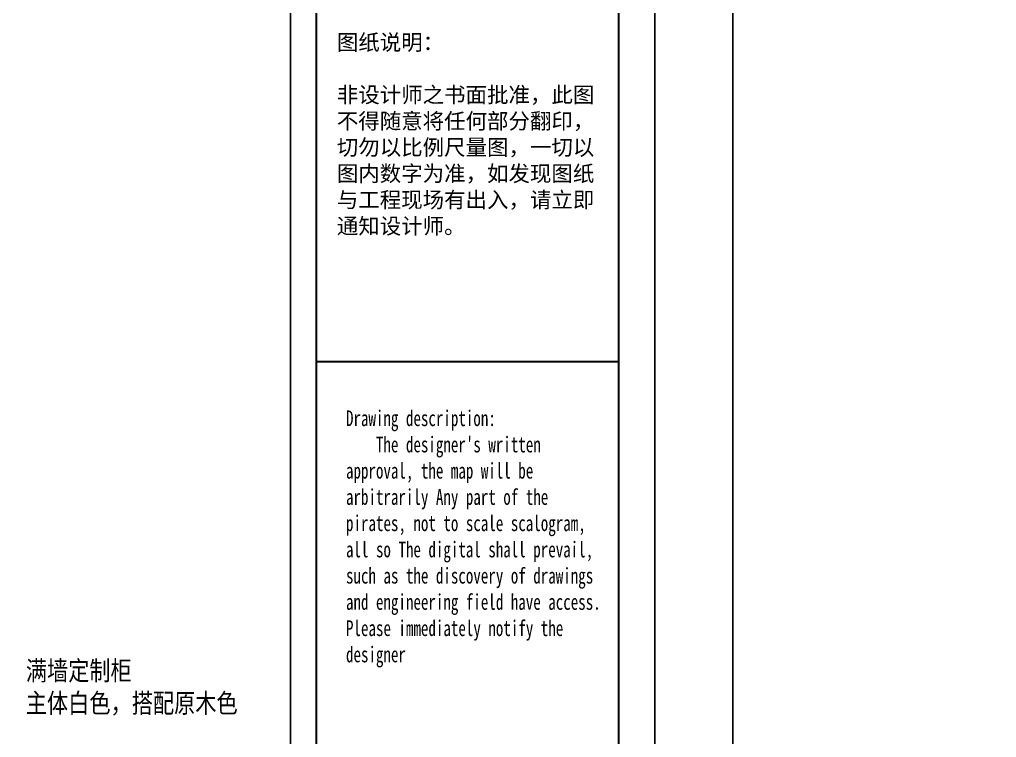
# Model space of a CAD drawing. Header units: millimetres. Extents: x -113526 to 211532, y -79714 to 28306.
# Drawn here: x 137582 to 145129, y -9999 to -4457 of the extents above; entities that cross this region are included whole.
import ezdxf

# ---------------------------------------------------------------- set-up
doc = ezdxf.new("R2010")
doc.units = ezdxf.units.MM
doc.header["$PDMODE"] = 35
doc.layers.add('10线框', color=8, linetype='Continuous')
doc.styles.add('TXT', font='txt.shx', dxfattribs={"bigfont": 'hztxt.shx'})
doc.styles.add('宋体', font='', dxfattribs={"width": 0.7})
doc.styles.add('标准', font='simhei.ttf')
doc.styles.add('黑体', font='simhei.ttf', dxfattribs={"width": 0.8})
doc.styles.get('宋体').set_extended_font_data('新宋体')
doc.dimstyles.new('A3 HBA_80', dxfattribs={"dimscale": 80, "dimtxt": 2, "dimasz": 0.03, "dimexe": 2, "dimexo": 2.5, "dimgap": 0.6, "dimtad": 1, "dimdec": 0, "dimzin": 0, "dimdsep": 46, "dimtxsty": '标准', "dimblk": 'HBA_DIMENSION_TICK', "dimcen": 0, "dimclrd": 1, "dimclre": 1, "dimclrt": 2, "dimadec": 0, "dimazin": 0, "dimtfac": 1, "dimtdec": 0, "dimtix": 1, "dimtmove": 2, "dimatfit": 3, "dimldrblk": 'DOT', "dimfxl": 1, "dimtvp": 1, "dimtolj": 1, "dimtzin": 0, "dimarcsym": 0})

# ---------------------------------------------------------------- blocks, each defined once
blk = doc.blocks.new('图框')
at = {"layer": '10线框', "color": 4}
blk.add_lwpolyline([(320670.1, -86662.1), (301520.2, -86662.1), (301520.2, -100261.8), (320670.1, -100261.8)], close=True, dxfattribs=at)
blk = doc.blocks.new('HBA_DIMENSION_TICK')
at = {"color": 0, "linetype": 'ByBlock'}
for p, q in [((-10, 0), (0, 0)), ((0, 0), (10, 0))]:
    blk.add_line(p, q, dxfattribs=at)
at = {"color": 50, "linetype": 'ByBlock'}
blk.add_solid([(-10, -7), (-7, -10), (7, 10), (10, 7)], dxfattribs=at)
blk = doc.blocks.new('*D355')
at = {"color": 157, "lineweight": -2, "transparency": 16777216}
for p, q in [((161755.1, -5039.7), (161663.8, -5039.7)), ((161743.8, -5042.1), (161743.8, -6407.3)), ((161343.8, -6409.7), (161823.8, -6409.7))]:
    blk.add_line(p, q, dxfattribs=at)
at = {"layer": 'Defpoints', "color": 0, "transparency": 16777216}
for p in [(161915.1, -5039.7), (131672.1, -6409.7), (161743.8, -6409.7)]:
    blk.add_point(p, dxfattribs=at)
at = {"color": 157, "lineweight": -2, "transparency": 16777216, "xscale": 2.4, "yscale": 2.4, "zscale": 2.4}
for p, rotation in [((161743.8, -5039.7), 90), ((161743.8, -6409.7), 270)]:
    blk.add_blockref('HBA_DIMENSION_TICK', p, dxfattribs=dict(at, rotation=rotation))
at = {"color": 2, "transparency": 16777216, "insert": (161647.3, -5724.7), "char_height": 96, "attachment_point": 5, "rotation": 90, "style": '标准'}
blk.add_mtext('\\A1;1370', dxfattribs=at)
blk = doc.blocks.new('_Dot')
at = {"color": 0, "linetype": 'ByBlock', "lineweight": -2}
blk.add_line((-0.5, 0), (-1, 0), dxfattribs=at)
at = {"color": 0, "linetype": 'ByBlock', "const_width": 0.5}
blk.add_lwpolyline([(-0.25, 0, 1), (0.25, 0, 1)], format="xyb", close=True, dxfattribs=at)

msp = doc.modelspace()

# ---------------------------------------------------------------- linework, layer by layer
at = {"layer": '10线框'}
for p, q in [((139675.1, -679.6), (139675.1, -16721.6)), ((142489.5, -16721.6), (142489.5, -679.6)), ((142489.5, -16721.6), (142489.5, -679.6)), ((139876.1, -961), (139876.1, -16440.1)), ((139876.1, -7096.4), (142208, -7096.4)), ((139876.1, -7096.4), (142208, -7096.4))]:
    msp.add_line(p, q, dxfattribs=at)
at = {"layer": '10线框', "lineweight": 0}
msp.add_line((139876.1, -961), (139876.1, -16440.1), dxfattribs=at)
at = {"layer": '10线框', "lineweight": 30}
for p, q in [((139876.1, -16440.1), (139876.1, -961)), ((142208, -961), (142208, -16440.1)), ((142208, -961), (142208, -16440.1)), ((139876.1, -7096.4), (142208, -7096.4)), ((139876.1, -7096.4), (142208, -7096.4))]:
    msp.add_line(p, q, dxfattribs=at)

# ---------------------------------------------------------------- block references
at = {"xscale": 1.238710232719313, "yscale": 1.238710232704761, "zscale": 1.238710232707264}
msp.add_blockref('图框', (-254124.8, 107071.6), dxfattribs=at)

# ---------------------------------------------------------------- texts
at = {"layer": '10线框', "lineweight": 30, "insert": (140033, -4571.9), "char_height": 121.53, "width": 2055.882, "attachment_point": 1, "style": 'TXT'}
msp.add_mtext('{\\fSimHei|b0|i0|c134|p2;图纸说明：\\P            \\P非设计师之书面批准，此图不得随意将任何部分翻印，切勿以比例尺量图，一切以图内数字为准，如发现图纸与工程现场有出入，请立即通知设计师。}', dxfattribs=at)
msp.add_mtext('{\\fSimHei|b0|i0|c134|p2;图纸说明：\\P            \\P非设计师之书面批准，此图不得随意将任何部分翻印，切勿以比例尺量图，一切以图内数字为准，如发现图纸与工程现场有出入，请立即通知设计师。}', dxfattribs=at)
at = {"layer": '10线框', "insert": (140103.8, -7473.9), "char_height": 121.53, "width": 2048.415, "attachment_point": 1, "style": '宋体'}
msp.add_mtext("Drawing description:\\P    The designer's written approval, the map will be arbitrarily Any part of the pirates, not to scale scalogram, all so The digital shall prevail, such as the discovery of drawings and engineering field have access. Please immediately notify the designer", dxfattribs=at)
msp.add_mtext("Drawing description:\\P    The designer's written approval, the map will be arbitrarily Any part of the pirates, not to scale scalogram, all so The digital shall prevail, such as the discovery of drawings and engineering field have access. Please immediately notify the designer", dxfattribs=at)
at = {"layer": '10线框', "lineweight": 30, "ltscale": 200, "insert": (137630.2, -9408.5), "char_height": 150, "width": 2359.969, "attachment_point": 1, "style": '黑体'}
msp.add_mtext('{\\fKaiTi|b0|i0|c134|p49;\\C2;满墙定制柜\\P主体白色，搭配原木色}', dxfattribs=at)

# ---------------------------------------------------------------- dimensions: what is measured, and where the dimension line sits
at = {"color": 2}
dim = msp.add_linear_dim(base=(161743.8, -6409.7), p1=(161915.1, -5039.7), p2=(131672.1, -6409.7), angle=90, dimstyle='A3 HBA_80', override={"dimtxt": 1.2, "dimexe": 1, "dimexo": 2, "dimclrd": 157, "dimclre": 157, "dimfxl": 5, "dimfxlon": 1}, dxfattribs=at)
dim.commit()
dim.dimension.update_dxf_attribs({"geometry": '*D355', "text_midpoint": (161647.3, -5724.7)})

doc.saveas('drawing.dxf')
